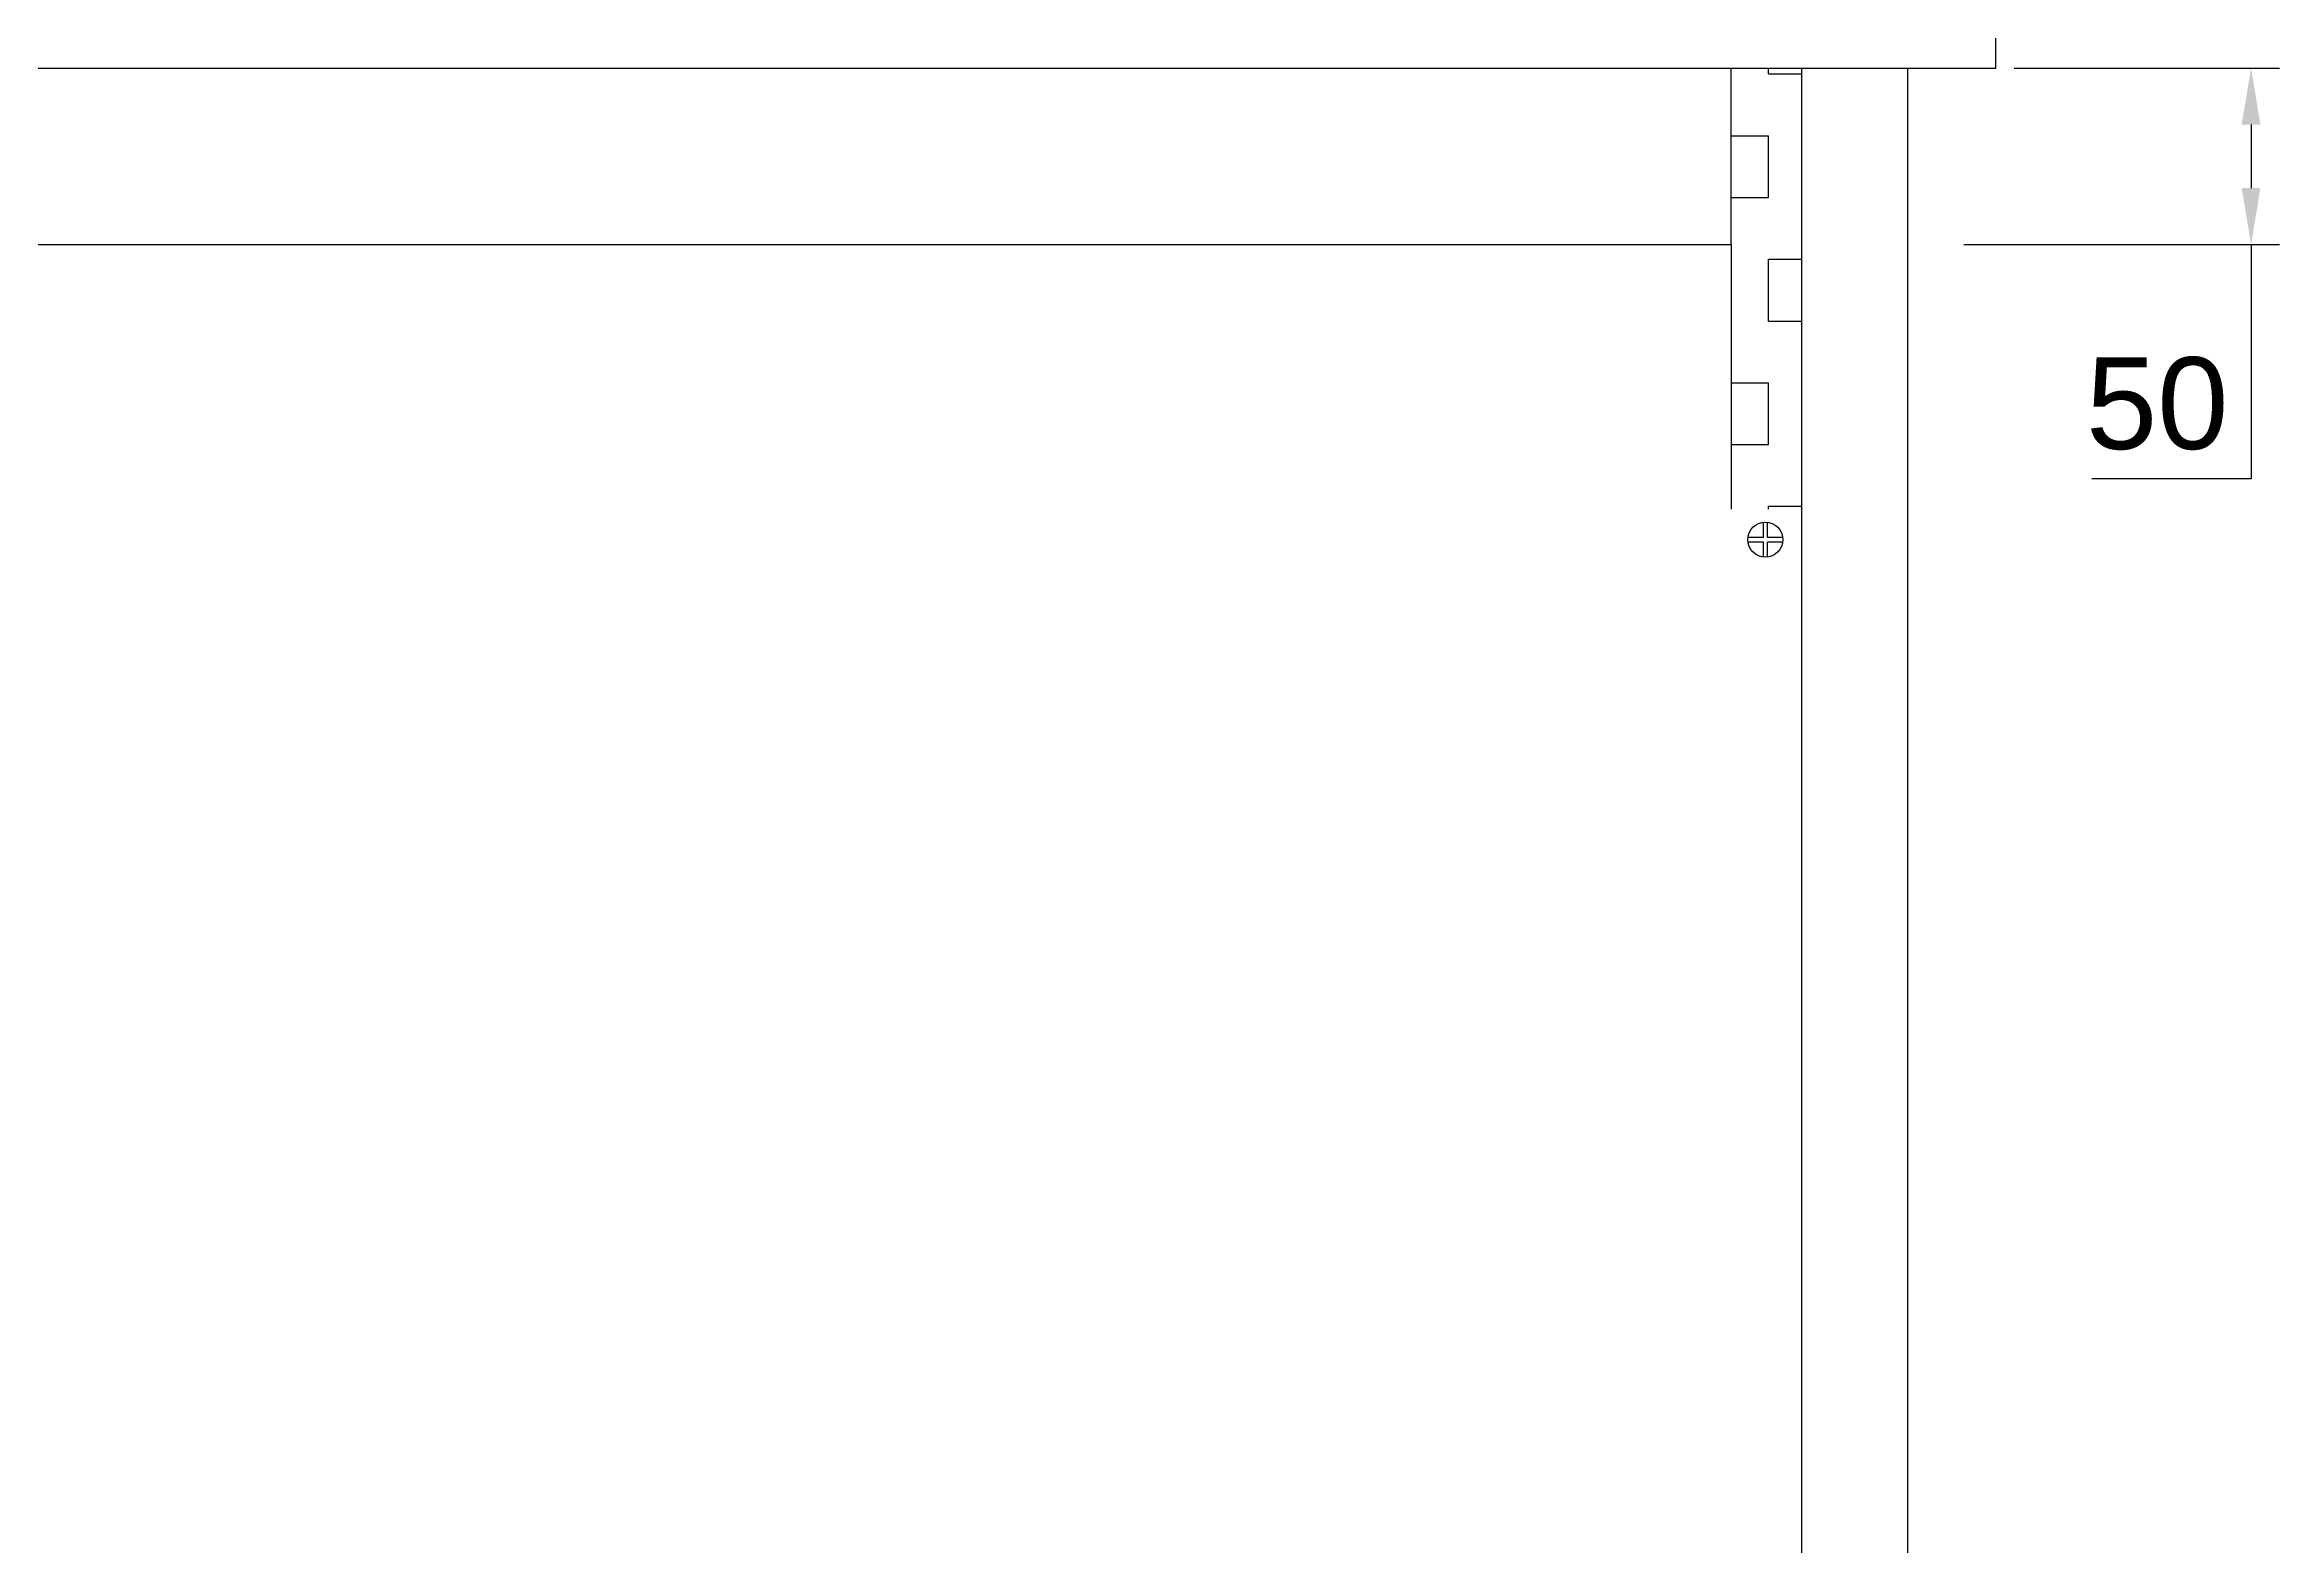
# Model space of a CAD drawing. Header units: millimetres. Extents: x 330554 to 656471, y 11007 to 130943.
# Drawn here: x 466269 to 467852, y 103504 to 104567 of the extents above; entities that cross this region are included whole.
import ezdxf

# ---------------------------------------------------------------- set-up
doc = ezdxf.new("R2010")
doc.units = ezdxf.units.MM
doc.header["$LTSCALE"] = 6
doc.layers.add('kich thuoc', color=9, linetype='Continuous', lineweight=13)
doc.layers.add('Nen', color=7, linetype='Continuous')
doc.styles.add('kt2', font='arial.ttf', dxfattribs={"height": 65})
doc.dimstyles.new('TL 0.4', dxfattribs={"dimscale": 20, "dimtxt": 0.18, "dimasz": 2, "dimexe": 1, "dimexo": 2, "dimgap": 1, "dimtad": 1, "dimtoh": 1, "dimdec": 0, "dimlfac": 0.4, "dimzin": 0, "dimdsep": 46, "dimtxsty": 'kt2', "dimcen": 2, "dimclrd": 256, "dimclre": 256, "dimclrt": 2, "dimadec": 0, "dimazin": 0, "dimtfac": 1, "dimtdec": 0, "dimtofl": 0, "dimtmove": 0, "dimatfit": 3, "dimfxl": 1, "dimtolj": 1, "dimtzin": 0, "dimarcsym": 0})

# ---------------------------------------------------------------- blocks, each defined once
blk = doc.blocks.new('*D184')
at = {"layer": 'Defpoints', "color": 0, "linetype": 'ByBlock', "ltscale": 0.2, "transparency": 16777216}
for p in [(467624.5, 104550.7), (467589, 104425.7), (467832.4, 104425.7)]:
    blk.add_point(p, dxfattribs=at)
at = {"layer": 'kich thuoc', "linetype": 'ByBlock', "lineweight": -2, "ltscale": 0.2, "transparency": 16777216}
for p, q in [((467664.5, 104550.7), (467852.4, 104550.7)), ((467832.4, 104510.7), (467832.4, 104465.7)), ((467629, 104425.7), (467852.4, 104425.7)), ((467832.4, 104425.7), (467832.4, 104259.7)), ((467832.4, 104259.7), (467719.5, 104259.7))]:
    blk.add_line(p, q, dxfattribs=at)
at = {"layer": 'kich thuoc', "linetype": 'ByBlock', "ltscale": 0.2, "transparency": 16777216}
for points in [[(467825.7, 104510.7), (467839, 104510.7), (467832.4, 104550.7)], [(467825.7, 104465.7), (467839, 104465.7), (467832.4, 104425.7)]]:
    blk.add_solid(points, dxfattribs=at)
at = {"layer": 'kich thuoc', "color": 2, "linetype": 'ByBlock', "lineweight": 5, "ltscale": 0.2, "transparency": 16777216, "insert": (467765.9, 104312.9), "char_height": 65, "attachment_point": 5, "style": 'kt2'}
blk.add_mtext('\\A1;50', dxfattribs=at)

msp = doc.modelspace()

# ---------------------------------------------------------------- hatches: boundary and pattern name
at = {"layer": 'Nen'}
h = msp.add_hatch(dxfattribs=at)
h.set_pattern_fill('BOX', color=256, scale=175, style=0)
h.set_pattern_definition([(90, (412234.16, 100171.43), (-175, 1e-14), []), (90, (412277.91, 100171.43), (-175, 1e-14), []), (0, (412234.16, 100171.43), (0, 175), [-43.75, 43.75]), (0, (412234.16, 100215.18), (0, 175), [-43.75, 43.75]), (0, (412234.16, 100258.93), (0, 175), [43.75, -43.75]), (0, (412234.16, 100302.68), (0, 175), [43.75, -43.75]), (90, (412321.66, 100171.43), (-175, 1e-14), [43.75, -43.75]), (90, (412365.41, 100171.43), (-175, 1e-14), [43.75, -43.75])])
h.paths.add_polyline_path([(467513.975, 103363.201), (467463.975, 103363.201), (467463.975, 100050.701), (467513.975, 100050.701)])
h.paths.add_polyline_path([(467463.975, 104238.201), (467513.975, 104238.201), (467513.975, 104550.701), (467463.975, 104550.701)])

# ---------------------------------------------------------------- linework, layer by layer
msp.add_line((467513.975, 104550.701), (467513.975, 100050.701))
for points in [[(465651.475, 104550.701), (467651.475, 104550.701), (467651.475, 104800.701), (465651.475, 104800.701)], [(465713.975, 104550.701), (467588.975, 104550.701), (467588.975, 100050.701), (465713.975, 100050.701)]]:
    msp.add_lwpolyline(points, close=True)
msp.add_lwpolyline([(465838.975, 104238.201), (465838.975, 104425.701), (467463.975, 104425.701), (467463.975, 104238.201)])
msp.add_circle((467488.281, 104216.703), 12.389)
msp.add_line((467463.975, 104425.701), (467463.975, 104550.701), dxfattribs=at)
for points in [[(467486.708, 104228.992), (467486.708, 104218.276)], [(467489.853, 104218.276), (467489.853, 104228.992)], [(467486.708, 104218.276), (467475.992, 104218.276)], [(467475.992, 104215.131), (467486.708, 104215.131)], [(467486.708, 104215.131), (467486.708, 104204.415)], [(467500.569, 104218.276), (467489.853, 104218.276)], [(467489.853, 104204.415), (467489.853, 104215.131)], [(467489.853, 104215.131), (467500.569, 104215.131)]]:
    msp.add_lwpolyline(points, dxfattribs=at)

# ---------------------------------------------------------------- dimensions: what is measured, and where the dimension line sits
at = {"layer": 'kich thuoc', "linetype": 'ByBlock', "lineweight": 5, "ltscale": 0.2}
dim = msp.add_linear_dim(base=(467832.372, 104425.701), p1=(467624.452, 104550.701), p2=(467588.975, 104425.701), angle=90, dimstyle='TL 0.4', dxfattribs=at)
dim.commit()
dim.dimension.update_dxf_attribs({"geometry": '*D184', "text_midpoint": (467765.928, 104259.675), "dimtype": 160})

doc.saveas('drawing.dxf')
